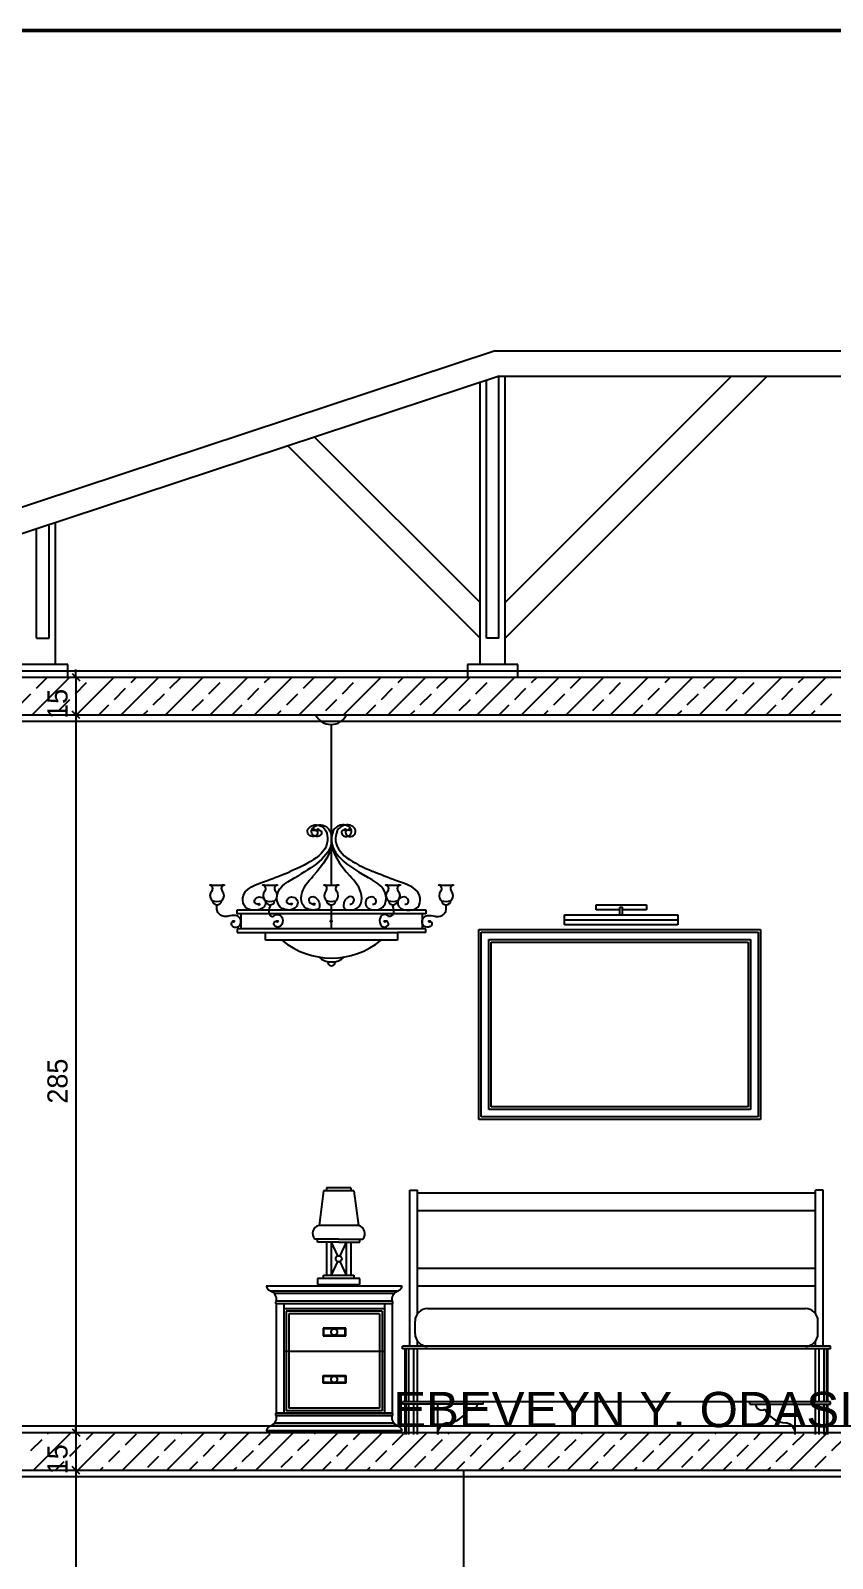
# Model space of a CAD drawing. Extents: x 182769.15 to 182771.38, y 101811.72 to 101812.21.
# Drawn here: x 182770.3821 to 182770.4458, y 101812.0923 to 101812.2136 of the extents above; entities that cross this region are included whole.
import ezdxf

# ---------------------------------------------------------------- set-up
doc = ezdxf.new("R2010")
doc.units = 0
doc.header["$MEASUREMENT"] = 0
doc.linetypes.add('DUZ', pattern=[500, 500])
doc.layers.get('0').update_dxf_attribs({"color": 1, "linetype": 'DUZ'})
for name, color, linetype in [('DENIZLIK', 25, 'Continuous'), ('KOLON', 3, 'Continuous'), ('MERTEK', 35, 'Continuous'), ('mobilya isimleri', 3, 'Continuous'), ('OLCU', 3, 'Continuous'), ('SIVA', 1, 'Continuous'), ('TARAMA', 15, 'Continuous'), ('tefriş', 21, 'Continuous'), ('YAZıMAHAL', 4, 'Continuous')]:
    doc.layers.add(name, color=color, linetype=linetype)
doc.layers.add('Standard', color=7, linetype='Continuous', lineweight=25)
doc.styles.add('ARIAL', font='arial.ttf', dxfattribs={"height": 10})
doc.styles.add('İÇ ÖLÇÜ', font='stylu.ttf', dxfattribs={"height": 8})

msp = doc.modelspace()

# ---------------------------------------------------------------- linework, layer by layer
at = {"color": 0, "linetype": 'ByBlock'}
for p, q in [((182770.3853814155, 101812.1625767551), (182770.3859814155, 101812.1619767551)), ((182770.3859814155, 101812.1589767551), (182770.3853814155, 101812.1595767551)), ((182770.3859814155, 101812.1589767551), (182770.3853814155, 101812.1595767551)), ((182770.3853814155, 101812.1025767551), (182770.3859814155, 101812.1019767551)), ((182770.3853814155, 101812.1025767551), (182770.3859814155, 101812.1019767551)), ((182770.3859814155, 101812.0989767551), (182770.3853814155, 101812.0995767551)), ((182770.3859814155, 101812.0989767551), (182770.3853814155, 101812.0995767551))]:
    msp.add_line(p, q, dxfattribs=at)
at = {"layer": 'DENIZLIK'}
for p, q in [((182770.4192874636, 101812.1653734127), (182770.4192874636, 101812.1861777129)), ((182770.4197874636, 101812.1632767551), (182770.4197874636, 101812.1861817551)), ((182770.4197874636, 101812.1653734127), (182770.440595806, 101812.1861817551)), ((182770.4197874636, 101812.1682018398), (182770.4377673789, 101812.1861817551)), ((182770.4177874636, 101812.1632767551), (182770.4177874636, 101812.1856827129)), ((182770.4182874636, 101812.1653734127), (182770.4182874636, 101812.1858477129)), ((182770.4177874636, 101812.1682018398), (182770.4046439501, 101812.1813453534)), ((182770.4177874636, 101812.1653734127), (182770.4025173131, 101812.1806435632)), ((182770.3825417428, 101812.1653734127), (182770.3825417428, 101812.174051625)), ((182770.3835417428, 101812.1653734127), (182770.3835417428, 101812.174381625)), ((182770.3840417428, 101812.1632767551), (182770.3840417428, 101812.174546625)), ((182770.3825417428, 101812.1653734127), (182770.3835417428, 101812.1653734127)), ((182770.4192874636, 101812.1653734127), (182770.4182874636, 101812.1653734127)), ((182770.3850417428, 101812.1632767551), (182770.3810417428, 101812.1632767551)), ((182770.3850417428, 101812.1622767551), (182770.3850417428, 101812.1632767551)), ((182770.4207874636, 101812.1632767551), (182770.4167874636, 101812.1632767551)), ((182770.4167874636, 101812.1632767551), (182770.4167874636, 101812.1622767551)), ((182770.4207874636, 101812.1622767551), (182770.4207874636, 101812.1632767551)), ((182770.3810417428, 101812.1622767551), (182770.3850417428, 101812.1622767551)), ((182770.4167874636, 101812.1622767551), (182770.4207874636, 101812.1622767551))]:
    msp.add_line(p, q, dxfattribs=at)
at = {"layer": 'KOLON'}
for p, q in [((182770.3404782387, 101812.1622767551), (182770.6464782387, 101812.1622767551)), ((182770.3554782387, 101812.1592767551), (182770.6314782387, 101812.1592767551)), ((182770.3504782387, 101812.1022767551), (182770.5944782387, 101812.1022767551)), ((182770.3554782387, 101812.0992767551), (182770.5274782387, 101812.0992767551))]:
    msp.add_line(p, q, dxfattribs=at)
at = {"layer": 'MERTEK'}
for p, q in [((182770.4189782387, 101812.1881817551), (182770.3404782387, 101812.1622767551)), ((182770.4189782387, 101812.1881817551), (182770.5479782387, 101812.1881817551)), ((182770.4192997127, 101812.1861817551), (182770.3468603187, 101812.1622767551)), ((182770.4192997127, 101812.1861817551), (182770.5476567647, 101812.1861817551))]:
    msp.add_line(p, q, dxfattribs=at)
at = {"layer": 'mobilya isimleri'}
for p, q in [((182770.4071100492, 101812.1105663183), (182770.4053100492, 101812.1105663183)), ((182770.4053100492, 101812.1105663183), (182770.4053100492, 101812.1099663183)), ((182770.4053100492, 101812.1099663183), (182770.4071100492, 101812.1099663183)), ((182770.4070600492, 101812.1105163183), (182770.4053600492, 101812.1105163183)), ((182770.4053600492, 101812.1105163183), (182770.4053600492, 101812.1100163183)), ((182770.4053600492, 101812.1100163183), (182770.4070600492, 101812.1100163183)), ((182770.4070600492, 101812.1100163183), (182770.4070600492, 101812.1105163183)), ((182770.4071100492, 101812.1099663183), (182770.4071100492, 101812.1105663183)), ((182770.4053100492, 101812.10619529), (182770.4053100492, 101812.10679529)), ((182770.4053100492, 101812.10679529), (182770.4071100492, 101812.10679529)), ((182770.4071100492, 101812.10619529), (182770.4053100492, 101812.10619529)), ((182770.4053600492, 101812.10624529), (182770.4053600492, 101812.10674529)), ((182770.4053600492, 101812.10674529), (182770.4070600492, 101812.10674529)), ((182770.4070600492, 101812.10624529), (182770.4053600492, 101812.10624529)), ((182770.4070600492, 101812.10674529), (182770.4070600492, 101812.10624529)), ((182770.4071100492, 101812.10679529), (182770.4071100492, 101812.10619529))]:
    msp.add_line(p, q, dxfattribs=at)
for centre in [(182770.4061966399, 101812.1102663183), (182770.4061966399, 101812.10649529)]:
    msp.add_circle(centre, 0.00025, dxfattribs=at)
at = {"layer": 'OLCU'}
for p, q in [((182770.3826814155, 101812.1622767551), (182770.3866814155, 101812.1622767551)), ((182770.3856814155, 101812.1622767551), (182770.3856814155, 101812.1628767551)), ((182770.3856814155, 101812.1622767551), (182770.3856814155, 101812.1592767551)), ((182770.3856814155, 101812.1596767551), (182770.3856814155, 101812.1018767551)), ((182770.3826814155, 101812.1592767551), (182770.3866814155, 101812.1592767551)), ((182770.3826814155, 101812.1592767551), (182770.3866814155, 101812.1592767551)), ((182770.3856814155, 101812.1592767551), (182770.3856814155, 101812.1586767551)), ((182770.3826814155, 101812.1022767551), (182770.3866814155, 101812.1022767551)), ((182770.3826814155, 101812.1022767551), (182770.3866814155, 101812.1022767551)), ((182770.3856814155, 101812.1022767551), (182770.3856814155, 101812.1028767551)), ((182770.3856814155, 101812.1022767551), (182770.3856814155, 101812.0992767551)), ((182770.3826814155, 101812.0992767551), (182770.3866814155, 101812.0992767551)), ((182770.3826814155, 101812.0992767551), (182770.3866814155, 101812.0992767551)), ((182770.3856814155, 101812.0996767551), (182770.3856814155, 101812.0418767551)), ((182770.3856814155, 101812.0992767551), (182770.3856814155, 101812.0986767551))]:
    msp.add_line(p, q, dxfattribs=at)
at = {"layer": 'SIVA'}
for p, q in [((182770.339992376, 101812.1627767551), (182770.6469782387, 101812.1627767551)), ((182770.3559782387, 101812.1587767551), (182770.4779782387, 101812.1587767551)), ((182770.5949782387, 101812.1027767551), (182770.3549782387, 101812.1027767551)), ((182770.3559782387, 101812.0987767551), (182770.5269782387, 101812.0987767551)), ((182770.4164782387, 101812.0992767551), (182770.4164782387, 101812.0602955354))]:
    msp.add_line(p, q, dxfattribs=at)
msp.add_arc((182770.4784782387, 101811.9684967938), 0.1257759612670908, 71.45642224342643, 108.5435777565736, dxfattribs=at)
at = {"layer": 'Standard', "color": 4, "linetype": 'ByBlock', "lineweight": 50}
msp.add_line((182770.69933305, 101812.2136319811), (182770.2499405771, 101812.2136319811), dxfattribs=at)
at = {"layer": 'TARAMA'}
for p, q in [((182770.3821919744, 101812.1592767551), (182770.3851919745, 101812.1622767551)), ((182770.3825434792, 101812.1613960268), (182770.3834242075, 101812.1622767551)), ((182770.3856370713, 101812.160954085), (182770.3865209548, 101812.1618379685)), ((182770.3857275083, 101812.1592767551), (182770.3887275084, 101812.1622767551)), ((182770.3892630422, 101812.1592767551), (182770.3922630423, 101812.1622767551)), ((182770.3900564887, 101812.1618379685), (182770.3904952753, 101812.1622767551)), ((182770.3927985762, 101812.1592767551), (182770.3957985762, 101812.1622767551)), ((182770.3931500809, 101812.1613960268), (182770.3940308092, 101812.1622767551)), ((182770.3962436731, 101812.160954085), (182770.3971275565, 101812.1618379685)), ((182770.3963341101, 101812.1592767551), (182770.3993341101, 101812.1622767551)), ((182770.399869644, 101812.1592767551), (182770.402869644, 101812.1622767551)), ((182770.4006630904, 101812.1618379685), (182770.401101877, 101812.1622767551)), ((182770.4034051779, 101812.1592767551), (182770.4064051779, 101812.1622767551)), ((182770.4037566826, 101812.1613960268), (182770.4046374109, 101812.1622767551)), ((182770.4068502748, 101812.160954085), (182770.4077341582, 101812.1618379685)), ((182770.4069407118, 101812.1592767551), (182770.4099407118, 101812.1622767551)), ((182770.4104762457, 101812.1592767551), (182770.4134762457, 101812.1622767551)), ((182770.4112696922, 101812.1618379685), (182770.4117084787, 101812.1622767551)), ((182770.4140117796, 101812.1592767551), (182770.4170117796, 101812.1622767551)), ((182770.4143632843, 101812.1613960268), (182770.4152440126, 101812.1622767551)), ((182770.4174568765, 101812.160954085), (182770.41834076, 101812.1618379685)), ((182770.4175473135, 101812.1592767551), (182770.4205473135, 101812.1622767551)), ((182770.4210828474, 101812.1592767551), (182770.4240828474, 101812.1622767551)), ((182770.4218762939, 101812.1618379685), (182770.4223150804, 101812.1622767551)), ((182770.4246183813, 101812.1592767551), (182770.4276183813, 101812.1622767551)), ((182770.424969886, 101812.1613960268), (182770.4258506144, 101812.1622767551)), ((182770.4280634782, 101812.160954085), (182770.4289473617, 101812.1618379685)), ((182770.4281539152, 101812.1592767551), (182770.4311539152, 101812.1622767551)), ((182770.4316894491, 101812.1592767551), (182770.4346894491, 101812.1622767551)), ((182770.4324828956, 101812.1618379685), (182770.4329216822, 101812.1622767551)), ((182770.435224983, 101812.1592767551), (182770.4382249831, 101812.1622767551)), ((182770.4355764877, 101812.1613960268), (182770.4364572161, 101812.1622767551)), ((182770.4386700799, 101812.160954085), (182770.4395539634, 101812.1618379685)), ((182770.4387605169, 101812.1592767551), (182770.441760517, 101812.1622767551)), ((182770.4422960508, 101812.1592767551), (182770.4452960509, 101812.1622767551)), ((182770.4430894973, 101812.1618379685), (182770.4435282839, 101812.1622767551)), ((182770.381217654, 101812.1600702015), (182770.3821015374, 101812.160954085)), ((182770.3887306635, 101812.1605121433), (182770.389614547, 101812.1613960268)), ((182770.3918242557, 101812.1600702015), (182770.3927081391, 101812.160954085)), ((182770.3993372652, 101812.1605121433), (182770.4002211487, 101812.1613960268)), ((182770.4024308574, 101812.1600702015), (182770.4033147409, 101812.160954085)), ((182770.4099438669, 101812.1605121433), (182770.4108277504, 101812.1613960268)), ((182770.4130374591, 101812.1600702015), (182770.4139213426, 101812.160954085)), ((182770.4205504686, 101812.1605121433), (182770.4214343521, 101812.1613960268)), ((182770.4236440608, 101812.1600702015), (182770.4245279443, 101812.160954085)), ((182770.4311570704, 101812.1605121433), (182770.4320409538, 101812.1613960268)), ((182770.4342506625, 101812.1600702015), (182770.435134546, 101812.160954085)), ((182770.4417636721, 101812.1605121433), (182770.4426475556, 101812.1613960268)), ((182770.4448572643, 101812.1600702015), (182770.4457411477, 101812.160954085)), ((182770.3843112461, 101812.1596282598), (182770.3851951296, 101812.1605121433)), ((182770.3874952753, 101812.1592767551), (182770.3882887218, 101812.1600702015)), ((182770.3910308092, 101812.1592767551), (182770.3913823139, 101812.1596282598)), ((182770.3949178478, 101812.1596282598), (182770.3958017313, 101812.1605121433)), ((182770.398101877, 101812.1592767551), (182770.3988953235, 101812.1600702015)), ((182770.4016374109, 101812.1592767551), (182770.4019889156, 101812.1596282598)), ((182770.4055244495, 101812.1596282598), (182770.406408333, 101812.1605121433)), ((182770.4087084787, 101812.1592767551), (182770.4095019252, 101812.1600702015)), ((182770.4122440126, 101812.1592767551), (182770.4125955174, 101812.1596282598)), ((182770.4161310513, 101812.1596282598), (182770.4170149347, 101812.1605121433)), ((182770.4193150804, 101812.1592767551), (182770.4201085269, 101812.1600702015)), ((182770.4228506144, 101812.1592767551), (182770.4232021191, 101812.1596282598)), ((182770.426737653, 101812.1596282598), (182770.4276215365, 101812.1605121433)), ((182770.4299216822, 101812.1592767551), (182770.4307151286, 101812.1600702015)), ((182770.4334572161, 101812.1592767551), (182770.4338087208, 101812.1596282598)), ((182770.4373442547, 101812.1596282598), (182770.4382281382, 101812.1605121433)), ((182770.4405282839, 101812.1592767551), (182770.4413217304, 101812.1600702015)), ((182770.4440638178, 101812.1592767551), (182770.4444153225, 101812.1596282598)), ((182770.3822960508, 101812.0992767551), (182770.3852960508, 101812.1022767551)), ((182770.3834273626, 101812.1021758338), (182770.3835282839, 101812.1022767551)), ((182770.3858315847, 101812.0992767551), (182770.3888315847, 101812.1022767551)), ((182770.3865209548, 101812.1017338921), (182770.3870638178, 101812.1022767551)), ((182770.3893671187, 101812.0992767551), (182770.3923671186, 101812.1022767551)), ((182770.3929026526, 101812.0992767551), (182770.3959026526, 101812.1022767551)), ((182770.3940339643, 101812.1021758338), (182770.3941348856, 101812.1022767551)), ((182770.3964381865, 101812.0992767551), (182770.3994381865, 101812.1022767551)), ((182770.3971275565, 101812.1017338921), (182770.3976704195, 101812.1022767551)), ((182770.3999737204, 101812.0992767551), (182770.4029737204, 101812.1022767551)), ((182770.4035092543, 101812.0992767551), (182770.4065092543, 101812.1022767551)), ((182770.4046405661, 101812.1021758338), (182770.4047414873, 101812.1022767551)), ((182770.4070447882, 101812.0992767551), (182770.4100447882, 101812.1022767551)), ((182770.4077341582, 101812.1017338921), (182770.4082770212, 101812.1022767551)), ((182770.4105803221, 101812.0992767551), (182770.4135803221, 101812.1022767551)), ((182770.414115856, 101812.0992767551), (182770.417115856, 101812.1022767551)), ((182770.4152471678, 101812.1021758338), (182770.415348089, 101812.1022767551)), ((182770.4176513899, 101812.0992767551), (182770.4206513899, 101812.1022767551)), ((182770.41834076, 101812.1017338921), (182770.4188836229, 101812.1022767551)), ((182770.4211869238, 101812.0992767551), (182770.4241869238, 101812.1022767551)), ((182770.4247224577, 101812.0992767551), (182770.4277224577, 101812.1022767551)), ((182770.4258537695, 101812.1021758338), (182770.4259546908, 101812.1022767551)), ((182770.4282579916, 101812.0992767551), (182770.4312579916, 101812.1022767551)), ((182770.4289473617, 101812.1017338921), (182770.4294902247, 101812.1022767551)), ((182770.4317935255, 101812.0992767551), (182770.4347935255, 101812.1022767551)), ((182770.4353290594, 101812.0992767551), (182770.4383290594, 101812.1022767551)), ((182770.4364603712, 101812.1021758338), (182770.4365612925, 101812.1022767551)), ((182770.4388645933, 101812.0992767551), (182770.4418645933, 101812.1022767551)), ((182770.4395539634, 101812.1017338921), (182770.4400968264, 101812.1022767551)), ((182770.4424001272, 101812.0992767551), (182770.4454001272, 101812.1022767551)), ((182770.3821015374, 101812.1008500086), (182770.3829854209, 101812.1017338921)), ((182770.3851951296, 101812.1004080669), (182770.3860790131, 101812.1012919504)), ((182770.389614547, 101812.1012919504), (182770.3904984304, 101812.1021758338)), ((182770.3927081391, 101812.1008500086), (182770.3935920226, 101812.1017338921)), ((182770.3958017313, 101812.1004080669), (182770.3966856148, 101812.1012919504)), ((182770.4002211487, 101812.1012919504), (182770.4011050322, 101812.1021758338)), ((182770.4033147409, 101812.1008500086), (182770.4041986243, 101812.1017338921)), ((182770.406408333, 101812.1004080669), (182770.4072922165, 101812.1012919504)), ((182770.4108277504, 101812.1012919504), (182770.4117116339, 101812.1021758338)), ((182770.4139213426, 101812.1008500086), (182770.4148052261, 101812.1017338921)), ((182770.4170149347, 101812.1004080669), (182770.4178988182, 101812.1012919504)), ((182770.4214343521, 101812.1012919504), (182770.4223182356, 101812.1021758338)), ((182770.4245279443, 101812.1008500086), (182770.4254118278, 101812.1017338921)), ((182770.4276215365, 101812.1004080669), (182770.4285054199, 101812.1012919504)), ((182770.4320409538, 101812.1012919504), (182770.4329248373, 101812.1021758338)), ((182770.435134546, 101812.1008500086), (182770.4360184295, 101812.1017338921)), ((182770.4382281382, 101812.1004080669), (182770.4391120216, 101812.1012919504)), ((182770.4426475556, 101812.1012919504), (182770.443531439, 101812.1021758338)), ((182770.4457411477, 101812.1008500086), (182770.4466250312, 101812.1017338921)), ((182770.3840638178, 101812.0992767551), (182770.3847531879, 101812.0999661251)), ((182770.3882887218, 101812.0999661251), (182770.3891726052, 101812.1008500086)), ((182770.3913823139, 101812.0995241834), (182770.3922661974, 101812.1004080669)), ((182770.3946704195, 101812.0992767551), (182770.3953597896, 101812.0999661251)), ((182770.3988953235, 101812.0999661251), (182770.399779207, 101812.1008500086)), ((182770.4019889156, 101812.0995241834), (182770.4028727991, 101812.1004080669)), ((182770.4052770212, 101812.0992767551), (182770.4059663913, 101812.0999661251)), ((182770.4095019252, 101812.0999661251), (182770.4103858087, 101812.1008500086)), ((182770.4125955174, 101812.0995241834), (182770.4134794008, 101812.1004080669)), ((182770.4158836229, 101812.0992767551), (182770.416572993, 101812.0999661251)), ((182770.4201085269, 101812.0999661251), (182770.4209924104, 101812.1008500086)), ((182770.4232021191, 101812.0995241834), (182770.4240860025, 101812.1004080669)), ((182770.4264902247, 101812.0992767551), (182770.4271795947, 101812.0999661251)), ((182770.4307151286, 101812.0999661251), (182770.4315990121, 101812.1008500086)), ((182770.4338087208, 101812.0995241834), (182770.4346926043, 101812.1004080669)), ((182770.4370968264, 101812.0992767551), (182770.4377861964, 101812.0999661251)), ((182770.4413217304, 101812.0999661251), (182770.4422056138, 101812.1008500086)), ((182770.4444153225, 101812.0995241834), (182770.445299206, 101812.1004080669)), ((182770.3875993517, 101812.0992767551), (182770.38784678, 101812.0995241834)), ((182770.3982059534, 101812.0992767551), (182770.3984533817, 101812.0995241834)), ((182770.4088125551, 101812.0992767551), (182770.4090599834, 101812.0995241834)), ((182770.4194191569, 101812.0992767551), (182770.4196665852, 101812.0995241834)), ((182770.4300257586, 101812.0992767551), (182770.4302731869, 101812.0995241834)), ((182770.4406323603, 101812.0992767551), (182770.4408797886, 101812.0995241834))]:
    msp.add_line(p, q, dxfattribs=at)
at = {"layer": 'tefriş'}
for p, q in [((182770.4047235693, 101812.1592767551), (182770.4071706072, 101812.1592767551)), ((182770.4059880271, 101812.1457543659), (182770.4059880271, 101812.1585027766)), ((182770.3974834444, 101812.1457862354), (182770.3974834444, 101812.1457497766)), ((182770.4005100446, 101812.1457862354), (182770.4005100446, 101812.1457497766)), ((182770.4017021771, 101812.1457862354), (182770.4017021771, 101812.1457497766)), ((182770.4053705525, 101812.1457862354), (182770.4053705525, 101812.1457497766)), ((182770.4065626851, 101812.1457862354), (182770.4065626851, 101812.1457497766)), ((182770.410273877, 101812.1457862354), (182770.410273877, 101812.1457497766)), ((182770.4111330296, 101812.1455188232), (182770.4111330296, 101812.1455188232)), ((182770.4114660096, 101812.1457862354), (182770.4114660096, 101812.1457497766)), ((182770.4144926098, 101812.1457862354), (182770.4144926098, 101812.1457497766)), ((182770.4156847423, 101812.1457862354), (182770.4156847423, 101812.1457497766)), ((182770.3984880271, 101812.14378241), (182770.4134880271, 101812.14378241)), ((182770.3984880271, 101812.14348241), (182770.3984880271, 101812.14378241)), ((182770.4010814091, 101812.1437696351), (182770.4010814091, 101812.1437696351)), ((182770.4059577935, 101812.144123022), (182770.4059577935, 101812.1424308185)), ((182770.4059880271, 101812.14228241), (182770.4059880271, 101812.1441846761)), ((182770.4079849822, 101812.143832757), (182770.4079849822, 101812.143832757)), ((182770.4134880271, 101812.14378241), (182770.4134880271, 101812.14348241)), ((182770.4134880271, 101812.14348241), (182770.3984880271, 101812.14348241)), ((182770.3987880271, 101812.14348241), (182770.3987880271, 101812.14228241)), ((182770.4131880271, 101812.14348241), (182770.4131880271, 101812.14228241)), ((182770.4134880271, 101812.14228241), (182770.3984880271, 101812.14228241)), ((182770.3984880271, 101812.14228241), (182770.3984880271, 101812.14198241)), ((182770.3984880271, 101812.14198241), (182770.4112380271, 101812.14198241)), ((182770.4007380271, 101812.14198241), (182770.4112380271, 101812.14198241)), ((182770.4007380271, 101812.14138241), (182770.4007380271, 101812.14198241)), ((182770.4112380271, 101812.14138241), (182770.4007380271, 101812.14138241)), ((182770.4134880271, 101812.14198241), (182770.4112380271, 101812.14198241)), ((182770.4112380271, 101812.14198241), (182770.4112380271, 101812.14138241)), ((182770.4134880271, 101812.14198241), (182770.4134880271, 101812.14228241)), ((182770.4176783223, 101812.1422292583), (182770.4400783223, 101812.1422292583)), ((182770.4176783223, 101812.1271420609), (182770.4176783223, 101812.1422292583)), ((182770.4186783223, 101812.1412292583), (182770.4390783223, 101812.1412292583)), ((182770.4186783223, 101812.1281420609), (182770.4186783223, 101812.1412292583)), ((182770.4390783223, 101812.1412292583), (182770.4390783223, 101812.1281420609)), ((182770.4400783223, 101812.1422292583), (182770.4400783223, 101812.1271420609)), ((182770.4390783223, 101812.1281420609), (182770.4186783223, 101812.1281420609)), ((182770.4400783223, 101812.1271420609), (182770.4176783223, 101812.1271420609)), ((182770.4122190427, 101812.1215241696), (182770.4128190427, 101812.1215241696)), ((182770.4122190427, 101812.1091241696), (182770.4122190427, 101812.1215241696)), ((182770.4128190427, 101812.1117241696), (182770.4128190427, 101812.1215241696)), ((182770.4128190427, 101812.1213241696), (182770.4444366911, 101812.1213241696)), ((182770.4450366911, 101812.1215241696), (182770.4444366911, 101812.1215241696)), ((182770.4444366911, 101812.1117241696), (182770.4444366911, 101812.1215241696)), ((182770.4450366911, 101812.1091241696), (182770.4450366911, 101812.1215241696)), ((182770.4128190427, 101812.1199241696), (182770.4444366911, 101812.1199241696)), ((182770.4128190427, 101812.1153241696), (182770.4444366911, 101812.1153241696)), ((182770.4115906865, 101812.1139076889), (182770.4007906865, 101812.1139076889)), ((182770.4128190427, 101812.1139241696), (182770.4444366911, 101812.1139241696)), ((182770.410773316, 101812.1127076889), (182770.4015906865, 101812.1127076889)), ((182770.4108025934, 101812.1125076888), (182770.4015906865, 101812.1125076888)), ((182770.4015906865, 101812.1125076888), (182770.4015906865, 101812.1038076889)), ((182770.4021906865, 101812.1125076888), (182770.4021906865, 101812.1038076889)), ((182770.4102025934, 101812.1121076889), (182770.4021906865, 101812.1121076889)), ((182770.4102025934, 101812.1125076888), (182770.4102025934, 101812.1038076889)), ((182770.4108025934, 101812.1125076888), (182770.4108025934, 101812.1038076889)), ((182770.4108025934, 101812.1125076888), (182770.4108025934, 101812.1038076889)), ((182770.4108025934, 101812.1125076888), (182770.4108025934, 101812.1038076889)), ((182770.4136190428, 101812.1121241696), (182770.4436366911, 101812.1121241696)), ((182770.4126190427, 101812.1101241696), (182770.4126190427, 101812.1111241696)), ((182770.4446366912, 101812.1101241696), (182770.4446366912, 101812.1111241696)), ((182770.4116278669, 101812.1089241696), (182770.4116278669, 101812.1091241696)), ((182770.445627867, 101812.1091241696), (182770.4116278669, 101812.1091241696)), ((182770.445627867, 101812.1089241696), (182770.4116278669, 101812.1089241696)), ((182770.4118278669, 101812.1047241696), (182770.4118278669, 101812.1089241696)), ((182770.4128190427, 101812.1091241696), (182770.4128190427, 101812.1095241696)), ((182770.4444366911, 101812.1091241696), (182770.4444366911, 101812.1095241696)), ((182770.4454278669, 101812.1047241696), (182770.4454278669, 101812.1089241696)), ((182770.445627867, 101812.1089241696), (182770.445627867, 101812.1091241696)), ((182770.445627867, 101812.1089241696), (182770.445627867, 101812.1091241696)), ((182770.4116278669, 101812.1045241696), (182770.4116278669, 101812.1047241696)), ((182770.445627867, 101812.1047241696), (182770.4116278669, 101812.1047241696)), ((182770.418027867, 101812.1045241696), (182770.418027867, 101812.1047241696)), ((182770.4392278669, 101812.1045241696), (182770.4392278669, 101812.1047241696)), ((182770.445627867, 101812.1045241696), (182770.445627867, 101812.1047241696)), ((182770.4015906865, 101812.1038076889), (182770.4108025934, 101812.1038076889)), ((182770.4108025934, 101812.1038076889), (182770.4015906865, 101812.1038076889)), ((182770.410773316, 101812.1036076888), (182770.4015906865, 101812.1036076888)), ((182770.4102025934, 101812.1038076889), (182770.4021906865, 101812.1038076889)), ((182770.4102025934, 101812.1038076889), (182770.4021906865, 101812.1038076889)), ((182770.418027867, 101812.1045241696), (182770.4116278669, 101812.1045241696)), ((182770.4118278669, 101812.1021241696), (182770.4118278669, 101812.1045241696)), ((182770.414427867, 101812.1021241696), (182770.414427867, 101812.1045241696)), ((182770.4392278669, 101812.1045241696), (182770.445627867, 101812.1045241696)), ((182770.4428278669, 101812.1021241696), (182770.4428278669, 101812.1045241696)), ((182770.4454278669, 101812.1021241696), (182770.4454278669, 101812.1045241696)), ((182770.4115906865, 101812.1024076888), (182770.4007906865, 101812.1024076888)), ((182770.4115906865, 101812.1023076889), (182770.4007906865, 101812.1023076889))]:
    msp.add_line(p, q, dxfattribs=at)
at = {"layer": 'tefriş', "color": 8}
for p, q in [((182770.4270029648, 101812.1438016468), (182770.4270029648, 101812.1442016468)), ((182770.4270029648, 101812.1442016468), (182770.4310029648, 101812.1442016468)), ((182770.4270029648, 101812.1438016468), (182770.4270029648, 101812.1442016468)), ((182770.4270029648, 101812.1442016468), (182770.4310029648, 101812.1442016468)), ((182770.4289029648, 101812.1438016468), (182770.4270029648, 101812.1438016468)), ((182770.4289029648, 101812.1438016468), (182770.4270029648, 101812.1438016468)), ((182770.4289029648, 101812.1440016468), (182770.4291029648, 101812.1440016468)), ((182770.4289029648, 101812.1434016468), (182770.4289029648, 101812.1440016468)), ((182770.4289029648, 101812.1440016468), (182770.4291029648, 101812.1440016468)), ((182770.4289029648, 101812.1434016468), (182770.4289029648, 101812.1440016468)), ((182770.4291029648, 101812.1434016468), (182770.4291029648, 101812.1440016468)), ((182770.4291029648, 101812.1434016468), (182770.4291029648, 101812.1440016468)), ((182770.4310029648, 101812.1438016468), (182770.4291029648, 101812.1438016468)), ((182770.4310029648, 101812.1438016468), (182770.4291029648, 101812.1438016468)), ((182770.4310029648, 101812.1442016468), (182770.4310029648, 101812.1438016468)), ((182770.4310029648, 101812.1442016468), (182770.4310029648, 101812.1438016468)), ((182770.4245029648, 101812.1434016468), (182770.4335029648, 101812.1434016468)), ((182770.4245029648, 101812.1426016468), (182770.4245029648, 101812.1434016468)), ((182770.4245029648, 101812.1434016468), (182770.4335029648, 101812.1434016468)), ((182770.4245029648, 101812.1426016468), (182770.4245029648, 101812.1434016468)), ((182770.4245029648, 101812.1430016468), (182770.4335029648, 101812.1430016468)), ((182770.4245029648, 101812.1430016468), (182770.4335029648, 101812.1430016468)), ((182770.4335029648, 101812.1426016468), (182770.4245029648, 101812.1426016468)), ((182770.4335029648, 101812.1426016468), (182770.4245029648, 101812.1426016468)), ((182770.4335029648, 101812.1434016468), (182770.4335029648, 101812.1426016468)), ((182770.4335029648, 101812.1434016468), (182770.4335029648, 101812.1426016468)), ((182770.4178783223, 101812.1420292583), (182770.4398783223, 101812.1420292583)), ((182770.4178783223, 101812.1273420609), (182770.4178783223, 101812.1420292583)), ((182770.4184783223, 101812.1414292583), (182770.4392783223, 101812.1414292583)), ((182770.4184783223, 101812.1279420609), (182770.4184783223, 101812.1414292583)), ((182770.4392783223, 101812.1414292583), (182770.4392783223, 101812.1279420609)), ((182770.4398783223, 101812.1420292583), (182770.4398783223, 101812.1273420609)), ((182770.4392783223, 101812.1279420609), (182770.4184783223, 101812.1279420609)), ((182770.4398783223, 101812.1273420609), (182770.4178783223, 101812.1273420609)), ((182770.4055947446, 101812.1217232381), (182770.4055947446, 101812.1214832381)), ((182770.4075147446, 101812.1217232381), (182770.4055947446, 101812.1217232381)), ((182770.4075147446, 101812.1217232381), (182770.4075147446, 101812.1214832381)), ((182770.4053547446, 101812.1214832381), (182770.4049916583, 101812.1187139792)), ((182770.4077547446, 101812.1214832381), (182770.4053547446, 101812.1214832381)), ((182770.4077547446, 101812.1214832381), (182770.4081178309, 101812.1187139792)), ((182770.4081178309, 101812.1187139792), (182770.4049916583, 101812.1187139792)), ((182770.4065547446, 101812.1176432381), (182770.4046347446, 101812.1176432381)), ((182770.4048747446, 101812.1174032381), (182770.4048747446, 101812.1176432381)), ((182770.4065547446, 101812.1174032381), (182770.4048747446, 101812.1174032381)), ((182770.4055947446, 101812.1174032381), (182770.4055947446, 101812.1147632381)), ((182770.4059547446, 101812.1174032381), (182770.4064554319, 101812.116301726)), ((182770.4059547446, 101812.1174032381), (182770.4059547446, 101812.1147632381)), ((182770.4065547446, 101812.1176432381), (182770.4084747446, 101812.1176432381)), ((182770.4065547446, 101812.1174032381), (182770.4082347446, 101812.1174032381)), ((182770.4071547446, 101812.1174032381), (182770.4066540573, 101812.116301726)), ((182770.4071547446, 101812.1174032381), (182770.4071547446, 101812.1147632381)), ((182770.4075147446, 101812.1174032381), (182770.4075147446, 101812.1147632381)), ((182770.4082347446, 101812.1174032381), (182770.4082347446, 101812.1176432381)), ((182770.4064554319, 101812.1158647501), (182770.4059547446, 101812.1147632381)), ((182770.4066540573, 101812.1158647501), (182770.4071547446, 101812.1147632381)), ((182770.4082347446, 101812.1145232381), (182770.4048747446, 101812.1145232381)), ((182770.4048747446, 101812.1145232381), (182770.4048747446, 101812.1140432381)), ((182770.4053547446, 101812.1145232381), (182770.4053547446, 101812.1147632381)), ((182770.4053547446, 101812.1147632381), (182770.4077547446, 101812.1147632381)), ((182770.4077547446, 101812.1145232381), (182770.4053547446, 101812.1145232381)), ((182770.4077547446, 101812.1147632381), (182770.4077547446, 101812.1145232381)), ((182770.4082347446, 101812.1140432381), (182770.4082347446, 101812.1145232381)), ((182770.4111791433, 101812.1135076888), (182770.4011906865, 101812.1135076888)), ((182770.4109516646, 101812.1133076889), (182770.4014416153, 101812.1133076889)), ((182770.4048747446, 101812.1140432381), (182770.4082347446, 101812.1140432381)), ((182770.4100025934, 101812.1119076888), (182770.4023906865, 101812.1119076888)), ((182770.4023906865, 101812.1119076888), (182770.4023906865, 101812.1040076888)), ((182770.4098025934, 101812.1117076888), (182770.4025906865, 101812.1117076888)), ((182770.4025906865, 101812.1117076888), (182770.4025906865, 101812.1042076888)), ((182770.4098025934, 101812.1117076888), (182770.4098025934, 101812.1042076888)), ((182770.4100025934, 101812.1119076888), (182770.4100025934, 101812.1040076888)), ((182770.4102025934, 101812.1087076889), (182770.4021906865, 101812.1087076889)), ((182770.411927867, 101812.1047241696), (182770.411927867, 101812.1089241696)), ((182770.4121278669, 101812.1047241696), (182770.4121278669, 101812.1089241696)), ((182770.412527867, 101812.1047241696), (182770.412527867, 101812.1089241696)), ((182770.4128278669, 101812.1047241696), (182770.4128278669, 101812.1089241696)), ((182770.444427867, 101812.1047241696), (182770.444427867, 101812.1089241696)), ((182770.4447278669, 101812.1047241696), (182770.4447278669, 101812.1089241696)), ((182770.445127867, 101812.1047241696), (182770.445127867, 101812.1089241696)), ((182770.4453278669, 101812.1047241696), (182770.4453278669, 101812.1089241696)), ((182770.4100025934, 101812.1040076888), (182770.4023906865, 101812.1040076888)), ((182770.4098025934, 101812.1042076888), (182770.4025906865, 101812.1042076888)), ((182770.411927867, 101812.1021241696), (182770.411927867, 101812.1045241696)), ((182770.4121278669, 101812.1021241696), (182770.4121278669, 101812.1045241696)), ((182770.412527867, 101812.1021241696), (182770.412527867, 101812.1045241696)), ((182770.4128278669, 101812.1021241696), (182770.4128278669, 101812.1045241696)), ((182770.444427867, 101812.1021241696), (182770.444427867, 101812.1045241696)), ((182770.4447278669, 101812.1021241696), (182770.4447278669, 101812.1045241696)), ((182770.445127867, 101812.1021241696), (182770.445127867, 101812.1045241696)), ((182770.4453278669, 101812.1021241696), (182770.4453278669, 101812.1045241696)), ((182770.4111791433, 101812.1028076888), (182770.4011906865, 101812.1028076888)), ((182770.4109516646, 101812.1030076888), (182770.4014416153, 101812.1030076888))]:
    msp.add_line(p, q, dxfattribs=at)
at = {"layer": 'tefriş'}
for centre in [(182770.4045815496, 101812.1501454232), (182770.4049037966, 101812.1501554859), (182770.4070730912, 101812.1501569957), (182770.4073942477, 101812.1501561565), (182770.4002252757, 101812.1442325081), (182770.4028003391, 101812.1442476885), (182770.4045930088, 101812.1442400986), (182770.3982078965, 101812.1428716505), (182770.4016751062, 101812.1428716505), (182770.4059591533, 101812.1428716505), (182770.4102404808, 101812.1428716505), (182770.4137681577, 101812.1428716505)]:
    msp.add_circle(centre, 6.049764737445003e-05, dxfattribs=at)
at = {"layer": 'tefriş', "color": 8}
msp.add_circle((182770.4065547446, 101812.1160832381), 0.00024, dxfattribs=at)
at = {"layer": 'tefriş'}
for centre, radius, start, end in [((182770.4059470883, 101812.1598768607), 0.001362763843361377, 206.1268012845937, 333.8731987154063), ((182770.3968873781, 101812.1513373199), 0.005582995128777455, 263.8711557496638, 276.1288442503362), ((182770.3962696957, 101812.1454745029), 0.0002761210502812189, 317.5579618282557, 85.51000937533472), ((182770.3968873781, 101812.144914401), 0.0005576965475589675, 137.9181848407698, 219.6432334869379), ((182770.3975050605, 101812.1454745029), 0.000276121050281079, 94.48999062466528, 222.4420381717443), ((182770.3968873781, 101812.144914401), 0.0005576965475588147, 318.5597075187636, 42.0818151592302), ((182770.4011061108, 101812.1513373199), 0.005582995128777455, 263.8711557496638, 276.1288442503362), ((182770.4004884284, 101812.1454745029), 0.0002761210502812189, 317.5579618282557, 85.51000937533472), ((182770.4011061108, 101812.144914401), 0.0005576965475589675, 137.9181848407698, 219.6432334869379), ((182770.4017237932, 101812.1454745029), 0.000276121050281079, 94.48999062466528, 222.4420381717443), ((182770.4011061108, 101812.144914401), 0.0005576965475588147, 318.5597075187636, 42.0818151592302), ((182770.4059666188, 101812.1513373199), 0.005582995128777455, 263.8711557496638, 276.1288442503362), ((182770.4053489364, 101812.1454745029), 0.0002761210502812189, 317.5579618282557, 85.51000937533472), ((182770.4059666188, 101812.144914401), 0.0005576965475589675, 137.9181848407698, 219.6432334869379), ((182770.4065843012, 101812.1454745029), 0.000276121050281079, 94.48999062466528, 222.4420381717443), ((182770.4059666188, 101812.144914401), 0.0005576965475588147, 318.5597075187636, 42.0818151592302), ((182770.4108699433, 101812.1513373199), 0.005582995128777455, 263.8711557496638, 276.1288442503362), ((182770.4102522609, 101812.1454745029), 0.0002761210502812189, 317.5579618282557, 85.51000937533472), ((182770.4108699433, 101812.144914401), 0.0005576965475589675, 137.9181848407698, 221.4402924812364), ((182770.4114876257, 101812.1454745029), 0.000276121050281079, 94.48999062466528, 222.4420381717443), ((182770.4108699433, 101812.144914401), 0.0005576965475588467, 320.356766513062, 42.0818151592302), ((182770.4150886761, 101812.1513373199), 0.005582995128777455, 263.8711557496638, 276.1288442503362), ((182770.4144709936, 101812.1454745029), 0.0002761210502812189, 317.5579618282557, 85.51000937533472), ((182770.4150886761, 101812.144914401), 0.0005576965475589675, 137.9181848407698, 221.4402924812364), ((182770.4157063585, 101812.1454745029), 0.000276121050281079, 94.48999062466528, 222.4420381717443), ((182770.4150886761, 101812.144914401), 0.0005576965475588467, 320.356766513062, 42.0818151592302), ((182770.3968909674, 101812.1451432552), 0.0007275672412793171, 233.4745337215962, 238.4508167574832), ((182770.3969017686, 101812.1456854866), 0.001226419550437957, 251.3847950526357, 286.332857030918), ((182770.3968792233, 101812.1445536904), 0.0003701965586351401, 184.7199219931571, 352.9977256670626), ((182770.3968786353, 101812.1441760209), 5.299894776916034e-05, 167.8012581577003, 12.02034574429853), ((182770.3968909674, 101812.1451432552), 0.0007275672412792494, 299.2668339690852, 304.7284091202856), ((182770.4011097001, 101812.1451432552), 0.0007275672412793171, 233.4745337215962, 238.4508167574832), ((182770.401097956, 101812.1445536904), 0.0003701965586351401, 184.7199219931571, 352.9977256670626), ((182770.4011205013, 101812.1456854866), 0.001226419550437957, 251.3847950526357, 286.332857030918), ((182770.401097368, 101812.1441760209), 5.299894776916034e-05, 167.8012581577003, 12.02034574429853), ((182770.4011097001, 101812.1451432552), 0.0007275672412792494, 299.2668339690852, 304.7284091202856), ((182770.405970208, 101812.1451432552), 0.0007275672412793171, 233.4745337215962, 238.4508167574832), ((182770.4059584639, 101812.1445536904), 0.0003701965586351401, 184.7199219931571, 352.9977256670626), ((182770.4059810092, 101812.1456854866), 0.001226419550437957, 251.3847950526357, 286.332857030918), ((182770.405957876, 101812.1441760209), 5.299894776916034e-05, 167.8012581577003, 12.02034574429853), ((182770.405970208, 101812.1451432552), 0.0007275672412792494, 299.2668339690852, 304.7284091202856), ((182770.4108663541, 101812.1451432552), 0.0007275672412792241, 235.2715908797144, 240.7331660309148), ((182770.4108555529, 101812.1456854866), 0.001226419550437961, 253.6671429690819, 288.6152049473642), ((182770.4108780982, 101812.1445536904), 0.0003701965586352745, 187.0022743329374, 355.2800780068429), ((182770.4108786861, 101812.1441760209), 5.299894776902443e-05, 167.9796542557015, 12.19874184229974), ((182770.4108786861, 101812.1441760209), 5.299894776902443e-05, 167.9796542557015, 12.19874184229974), ((182770.4108663541, 101812.1451432552), 0.0007275672412792951, 301.5491832425168, 306.5254662784038), ((182770.4150850868, 101812.1451432552), 0.0007275672412792241, 235.2715908797144, 240.7331660309148), ((182770.4150968309, 101812.1445536904), 0.0003701965586352745, 187.0022743329374, 355.2800780068429), ((182770.4150742856, 101812.1456854866), 0.001226419550437961, 253.6671429690819, 288.6152049473642), ((182770.4150974188, 101812.1441760209), 5.299894776902443e-05, 167.9796542557015, 12.19874184229974), ((182770.4150850868, 101812.1451432552), 0.0007275672412792951, 301.5491832425168, 306.5254662784038), ((182770.4059880271, 101812.1461632913), 0.006198214285714349, 230.4736554638503, 309.5263445361497), ((182770.4059880271, 101812.141150453), 0.001499999999999932, 227.2286317832786, 312.7713682167215), ((182770.4059880271, 101812.139650453), 0.0003000000000000597, 174.2608279232211, 5.739172076778964), ((182770.4012627215, 101812.1139693856), 0.0004642460290651602, 187.6370121298052, 276.007200522386), ((182770.4009015684, 101812.1128475938), 0.0007094632774835716, 348.6268274810304, 65.95106214306848), ((182770.4114917115, 101812.1128475938), 0.0007094632774835014, 114.0489378569315, 191.3731725189696), ((182770.4111305584, 101812.1139693856), 0.0004642460290650876, 263.9927994776141, 352.3629878701947), ((182770.4016371115, 101812.1126031966), 0.0001058899498264341, 80.68058422345739, 244.4159066363981), ((182770.4107561684, 101812.1126031966), 0.0001058899498262379, 295.5840933636019, 99.31941577654261), ((182770.4136190428, 101812.1111241696), 0.001, 90, 180), ((182770.4436366911, 101812.1111241696), 0.001, 0, 90), ((182770.4136190428, 101812.1101241696), 0.001, 180, 270), ((182770.4436366911, 101812.1101241696), 0.001, 270, 0), ((182770.4009015684, 101812.1034677839), 0.0007094632774835384, 294.0489378569315, 11.37317251896963), ((182770.4016371115, 101812.1037121811), 0.0001058899498264412, 115.5840933636019, 279.3194157765427), ((182770.4107561684, 101812.1037121811), 0.0001058899498262546, 260.6805842234574, 64.41590663639809), ((182770.4114917115, 101812.1034677839), 0.0007094632774834824, 168.6268274810303, 245.9510621430685), ((182770.4151179056, 101812.1049341871), 0.001896239536695758, 271.7852009721656, 335.1647704113884), ((182770.4171000676, 101812.1045363857), 0.0004766383030682871, 236.7571427474232, 358.531360961188), ((182770.4401556663, 101812.1045363857), 0.0004766383030682367, 181.4686390388119, 303.2428572525769), ((182770.4421378283, 101812.1049341871), 0.001896239536695754, 204.8352295886115, 268.2147990278344), ((182770.4012627215, 101812.1023459921), 0.0004642460290650876, 83.99279947761406, 172.3629878701948), ((182770.4111305584, 101812.1023459921), 0.0004642460290650943, 7.63701212980521, 96.00720052238596), ((182770.4152677094, 101812.1022004623), 0.0008433006585633705, 96.17643466227202, 185.1906033086946), ((182770.4419880245, 101812.1022004623), 0.0008433006585634234, 354.8093966913054, 83.82356533772798)]:
    msp.add_arc(centre, radius, start, end, dxfattribs=at)
at = {"layer": 'tefriş', "color": 8}
for centre, radius, start, end in [((182770.4051327352, 101812.1180720974), 0.0006572023887894907, 102.3957488514549, 220.7343516950695), ((182770.4079767539, 101812.1180720974), 0.0006572023887894967, 319.2656483049306, 77.60425114854507)]:
    msp.add_arc(centre, radius, start, end, dxfattribs=at)
at = {"layer": 'tefriş'}
for points in [[(182770.4046406572, 101812.1501363745), (182770.4048510624, 101812.1500312516), (182770.4048335288, 101812.1497859638), (182770.4045880554, 101812.1496107585), (182770.4041497103, 101812.1497859638), (182770.4041146431, 101812.150206457), (182770.4043075147, 101812.1503991825), (182770.4047984616, 101812.1505393469), (182770.4051666712, 101812.150434224), (182770.4054296783, 101812.1502239772), (182770.4056689135, 101812.1495164825), (182770.4026957453, 101812.1468304781)], [(182770.4049607972, 101812.1501363745), (182770.4051712025, 101812.1500312516), (182770.4051536689, 101812.1497859638), (182770.4049081954, 101812.1496107585), (182770.4044698504, 101812.1497859638), (182770.4044347832, 101812.150206457), (182770.4046276548, 101812.1503991825), (182770.4051186017, 101812.1505393469), (182770.4054868113, 101812.150434224), (182770.4057498183, 101812.1502239772), (182770.4059890535, 101812.1495164825), (182770.403324463, 101812.1464830938)], [(182770.4070152569, 101812.1501363745), (182770.4068048517, 101812.1500312516), (182770.4068223853, 101812.1497859638), (182770.4070678587, 101812.1496107585), (182770.4075062038, 101812.1497859638), (182770.407541271, 101812.150206457), (182770.4073483994, 101812.1503991825), (182770.4068574525, 101812.1505393469), (182770.4064892429, 101812.150434224), (182770.4062262358, 101812.1502239772), (182770.4059870006, 101812.1495164825), (182770.4086515912, 101812.1464830938)], [(182770.407335397, 101812.1501363745), (182770.4071249918, 101812.1500312516), (182770.4071425254, 101812.1497859638), (182770.4073879988, 101812.1496107585), (182770.4078263439, 101812.1497859638), (182770.4078614111, 101812.150206457), (182770.4076685394, 101812.1503991825), (182770.4071775926, 101812.1505393469), (182770.4068093829, 101812.150434224), (182770.4065463759, 101812.1502239772), (182770.4063071407, 101812.1495164825), (182770.4092803088, 101812.1468304781)], [(182770.4001746916, 101812.1442295649), (182770.3998970746, 101812.1443524134), (182770.3999442759, 101812.1446668516), (182770.4002274841, 101812.1448240707), (182770.4006656385, 101812.1445799756), (182770.4007007057, 101812.1441594824), (182770.4005078677, 101812.1439308157), (182770.4000177421, 101812.1437793386), (182770.3991434708, 101812.144012414), (182770.3989419313, 101812.1447508343), (182770.4008234726, 101812.1461089564), (182770.4026957453, 101812.1468304781)], [(182770.4027406512, 101812.1442295649), (182770.4024630342, 101812.1443524134), (182770.4025102356, 101812.1446668516), (182770.4027934438, 101812.1448240707), (182770.4032315981, 101812.1445799756), (182770.4032666653, 101812.1441594824), (182770.4030738274, 101812.1439308157), (182770.4025837017, 101812.1437793386), (182770.4021649258, 101812.1438609501), (182770.4018494155, 101812.1440851409), (182770.4016763442, 101812.1449580172), (182770.403324463, 101812.1464830938)], [(182770.4045253129, 101812.1442295649), (182770.4043878814, 101812.1442616766), (182770.4042144676, 101812.1446668516), (182770.4043743309, 101812.1448240707), (182770.4049072075, 101812.1445799756), (182770.4050315462, 101812.1441594824), (182770.4049986746, 101812.1439308157), (182770.4045085489, 101812.1437793386), (182770.404089773, 101812.1438609501), (182770.4037742627, 101812.1440851409), (182770.4036011913, 101812.1449580172), (182770.4045388915, 101812.1464830938)], [(182770.4074507413, 101812.1442295649), (182770.4075881728, 101812.1442616766), (182770.4077615866, 101812.1446668516), (182770.4076017232, 101812.1448240707), (182770.4070688467, 101812.1445799756), (182770.406944508, 101812.1441594824), (182770.4069773796, 101812.1439308157), (182770.4074675052, 101812.1437793386), (182770.4078862812, 101812.1438609501), (182770.4082017915, 101812.1440851409), (182770.4083748628, 101812.1449580172), (182770.4074371626, 101812.1464830938)], [(182770.4092354029, 101812.1442295649), (182770.40951302, 101812.1443524134), (182770.4094658186, 101812.1446668516), (182770.4091826104, 101812.1448240707), (182770.4087444561, 101812.1445799756), (182770.4087093889, 101812.1441594824), (182770.4089022268, 101812.1439308157), (182770.4093923524, 101812.1437793386), (182770.4098111283, 101812.1438609501), (182770.4101266387, 101812.1440851409), (182770.41029971, 101812.1449580172), (182770.4086515912, 101812.1464830938)], [(182770.4118013626, 101812.1442295649), (182770.4120789796, 101812.1443524134), (182770.4120317782, 101812.1446668516), (182770.41174857, 101812.1448240707), (182770.4113104157, 101812.1445799756), (182770.4112753485, 101812.1441594824), (182770.4114681864, 101812.1439308157), (182770.411958312, 101812.1437793386), (182770.4128325834, 101812.144012414), (182770.4130341228, 101812.1447508343), (182770.4111525815, 101812.1461089564), (182770.4092803088, 101812.1468304781)], [(182770.4010972855, 101812.144123022), (182770.4010747726, 101812.1434021066), (182770.4012672239, 101812.1432624821), (182770.4015892154, 101812.143408743), (182770.4018934069, 101812.1433670228), (182770.4021052566, 101812.1429621693), (182770.4017832018, 101812.1424202046), (182770.4014145796, 101812.1426346387), (182770.4014888728, 101812.1428670319), (182770.4016212971, 101812.1428967569)], [(182770.4108183014, 101812.144123022), (182770.4108408143, 101812.1434021066), (182770.4106483631, 101812.1432624821), (182770.4103263716, 101812.143408743), (182770.4100221801, 101812.1433670228), (182770.4098103303, 101812.1429621693), (182770.4101323852, 101812.1424202046), (182770.4105010074, 101812.1426346387), (182770.4104267141, 101812.1428670319), (182770.4102942899, 101812.1428967569)]]:
    msp.add_spline(points, degree=3, dxfattribs=at)
for points, knots in [([(182770.4049562791, 101812.1501343457), (182770.4050372193, 101812.1501131079), (182770.405123252, 101812.1500905339), (182770.4051726621, 101812.1500277064), (182770.4051754588, 101812.1500238569)], [0, 0, 0, 0, 0.7755951549575112, 0.824393015248293, 0.824393015248293, 0.824393015248293, 0.824393015248293]), ([(182770.4059835086, 101812.1493988273), (182770.405983867, 101812.1493940358), (182770.406062697, 101812.1482908986), (182770.4052991371, 101812.1473850302), (182770.4045388915, 101812.1464830938)], [12.25673512044786, 12.25673512044786, 12.25673512044786, 12.25673512044786, 12.30384128169242, 23.10910170924816, 23.10910170924816, 23.10910170924816, 23.10910170924816]), ([(182770.4059925456, 101812.1493988273), (182770.4059921872, 101812.1493940358), (182770.4059133572, 101812.1482908986), (182770.4066769171, 101812.1473850302), (182770.4074371626, 101812.1464830938)], [12.25673512044791, 12.25673512044791, 12.25673512044791, 12.25673512044791, 12.30384128169242, 23.10910170924816, 23.10910170924816, 23.10910170924816, 23.10910170924816]), ([(182770.3981481878, 101812.1428619124), (182770.3981136499, 101812.1428547012), (182770.3980081829, 101812.1428178567), (182770.3980032815, 101812.1425283905), (182770.398319371, 101812.1423831703), (182770.3987204052, 101812.1424580445), (182770.3988255262, 101812.1428647829), (182770.3987119498, 101812.1432132629), (182770.3982753484, 101812.1434193451), (182770.3978757611, 101812.1432824481), (182770.397443057, 101812.1432412436), (182770.3970924057, 101812.14338958), (182770.3969986951, 101812.1435626394), (182770.3968629218, 101812.1436415704), (182770.3968786353, 101812.1441230219)], [0.1857214109319701, 0.1857214109319701, 0.1857214109319701, 0.1857214109319701, 0.5192295849273949, 1.309554458902011, 2.284120996833653, 3.638134885500148, 4.779738468951463, 6.005091181316132, 7.033030017045742, 9.152420618275602, 10.11884264943911, 11.51215738425297, 12.32755422658143, 13.60837242828324, 13.60837242828324, 13.60837242828324, 13.60837242828324]), ([(182770.4138278664, 101812.1428619124), (182770.4138624043, 101812.1428547012), (182770.4139678713, 101812.1428178567), (182770.4139727727, 101812.1425283905), (182770.4136566832, 101812.1423831703), (182770.413255649, 101812.1424580445), (182770.413150528, 101812.1428647829), (182770.4132641044, 101812.1432132629), (182770.4137007057, 101812.1434193451), (182770.414100293, 101812.1432824481), (182770.4145329971, 101812.1432412436), (182770.4148836485, 101812.14338958), (182770.4149773591, 101812.1435626394), (182770.4151131324, 101812.1436415704), (182770.4150974188, 101812.1441230219)], [0.1857214109319701, 0.1857214109319701, 0.1857214109319701, 0.1857214109319701, 0.5192295849273949, 1.309554458902011, 2.284120996833653, 3.638134885500148, 4.779738468951463, 6.005091181316132, 7.033030017045742, 9.152420618275602, 10.11884264943911, 11.51215738425297, 12.32755422658143, 13.60837242828324, 13.60837242828324, 13.60837242828324, 13.60837242828324])]:
    msp.add_open_spline(points, degree=3, knots=knots, dxfattribs=at)

# ---------------------------------------------------------------- texts
at = {"layer": 'OLCU', "color": 11, "style": 'İÇ ÖLÇÜ'}
for s, p in [('15', (182770.3850123087, 101812.1589606497)), ('285', (182770.3850123087, 101812.1284013525)), ('15', (182770.3850123087, 101812.0989606497))]:
    msp.add_text(s, height=0.0016, rotation=90, dxfattribs=at).set_placement(p)
at = {"layer": 'YAZıMAHAL', "style": 'ARIAL'}
msp.add_text('EBEVEYN Y. ODASI', height=0.0028, dxfattribs=at).set_placement((182770.4108876497, 101812.102702676))

doc.saveas('drawing.dxf')
